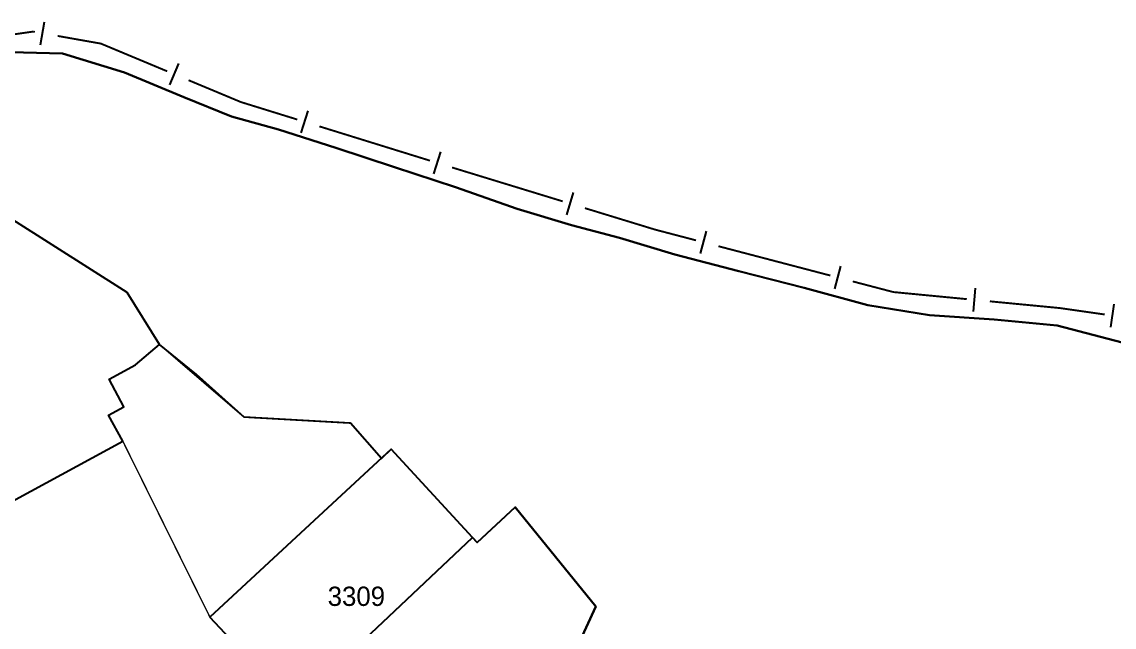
# Model space of a CAD drawing. Extents: x 203555 to 204724, y 4873703 to 4874787.
# Drawn here: x 203718.5 to 203860, y 4874608.5 to 4874686.9 of the extents above; entities that cross this region are included whole.
import ezdxf
from ezdxf.enums import TextEntityAlignment as Align

# ---------------------------------------------------------------- set-up
doc = ezdxf.new("R2010")
doc.units = 0
doc.header["$LTSCALE"] = 1.5
doc.header["$MEASUREMENT"] = 0
doc.linetypes.add('TRACO_00', pattern=[10, -10])
for name, color, linetype in [('CD_MALHA_LOTES', 7, 'CONTINUOUS'), ('HD-CURSO-PERENE', 170, 'CONTINUOUS'), ('HD-PRAIA', 251, 'CONTINUOUS'), ('LM-LIM-SETORES-BAIRROS', 250, 'CONTINUOUS'), ('RU-QUADRA', 210, 'CONTINUOUS'), ('Th_NmrPort', 1, 'CONTINUOUS')]:
    doc.layers.add(name, color=color, linetype=linetype)

msp = doc.modelspace()

# ---------------------------------------------------------------- linework, layer by layer
at = {"layer": 'CD_MALHA_LOTES', "linetype": 'Continuous', "flags": 128}
for points in [[(203715.660081, 4874623.979373), (203731.552205, 4874632.606726), (203729.714243, 4874635.992366), (203731.693391, 4874637.066785), (203729.765767, 4874640.61759), (203733.215709, 4874642.490459), (203736.299028, 4874645.119595), (203732.113437, 4874651.8439), (203712.615095, 4874664.196171)], [(203776.866298, 4874620.145414), (203766.319547, 4874631.574147), (203742.853567, 4874609.800938)], [(203777.475294, 4874619.48549), (203782.398465, 4874624.050425)], [(203782.398465, 4874624.050425), (203792.863109, 4874611.215977)], [(203753.67857, 4874598.268066), (203776.866298, 4874620.145414)], [(203776.866298, 4874620.145414), (203777.475294, 4874619.48549)], [(203792.863109, 4874611.215977), (203790.630269, 4874606.309224)], [(203742.853567, 4874609.800938), (203753.67857, 4874598.268066)]]:
    msp.add_lwpolyline(points, dxfattribs=at)
at = {"layer": 'HD-CURSO-PERENE', "linetype": 'Continuous'}
msp.add_polyline3d([(203861.083376, 4874645.37049, 2.282134), (203852.670044, 4874647.597373, 2.282134), (203844.473218, 4874648.350714, 2.282134), (203836.127896, 4874648.921183, 2.282134), (203828.134033, 4874650.203532, 2.282134), (203819.866244, 4874652.443795, 2.282134), (203811.411718, 4874654.623018, 2.282134), (203803.102031, 4874656.775266, 2.282134), (203795.946922, 4874658.937852, 2.282134), (203789.718798, 4874660.558015, 2.282134), (203782.651616, 4874662.670486, 2.282134), (203774.692543, 4874665.486189, 2.282134), (203766.785882, 4874668.066755, 2.282134), (203759.168899, 4874670.59337, 2.282134), (203751.726645, 4874672.955187, 2.282134), (203745.620696, 4874674.637617, 2.282134), (203739.464672, 4874677.152596, 2.282134), (203731.778661, 4874680.350646, 2.282134), (203723.748981, 4874682.820519, 2.282134), (203717.010917, 4874682.972881, 2.282134)], dxfattribs=at)
at = {"layer": 'HD-PRAIA', "linetype": 'TRACO_00'}
for points in [[(203717.010917, 4874682.972881, 2.282134), (203723.748981, 4874682.820519, 2.282134), (203731.778661, 4874680.350646, 2.282134), (203739.464672, 4874677.152596, 2.282134), (203745.620696, 4874674.637617, 2.282134), (203751.726645, 4874672.955187, 2.282134), (203759.168899, 4874670.59337, 2.282134), (203766.785882, 4874668.066755, 2.282134), (203774.692543, 4874665.486189, 2.282134), (203782.651616, 4874662.670486, 2.282134), (203789.718798, 4874660.558015, 2.282134), (203795.946922, 4874658.937852, 2.282134), (203803.102031, 4874656.775266, 2.282134), (203811.411718, 4874654.623018, 2.282134), (203819.866244, 4874652.443795, 2.282134), (203828.134033, 4874650.203532, 2.282134), (203836.127896, 4874648.921183, 2.282134), (203844.473218, 4874648.350714, 2.282134), (203852.670044, 4874647.597373, 2.282134), (203861.083376, 4874645.37049, 2.282134)], [(203864.934595, 4874604.228191, 5.016013), (203852.607526, 4874598.49467, 5.271588), (203847.852393, 4874596.251967, 4.968892), (203845.527417, 4874600.159012, 4.968892), (203842.12841, 4874598.102465, 4.968892), (203844.341702, 4874594.405447, 4.523037), (203842.553113, 4874593.611098, 5.271588), (203832.594319, 4874588.82271, 7.006401), (203790.630269, 4874606.309224, 6.673379), (203792.863109, 4874611.215977, 6.138995), (203782.398465, 4874624.050425, 5.705292), (203777.475294, 4874619.48549, 6.208697), (203776.866298, 4874620.145414, 7.718914), (203766.319547, 4874631.574147, 7.703424), (203765.069298, 4874630.37869, 8.175851), (203761.074205, 4874634.927626, 6.665635), (203747.267293, 4874635.706919, 7.455594), (203741.099593, 4874641.24536, 7.471083), (203736.299028, 4874645.119595, 7.471083), (203732.113437, 4874651.8439, 6.913465), (203712.615095, 4874664.196171, 6.634655)]]:
    msp.add_polyline3d(points, dxfattribs=at)
at = {"layer": 'LM-LIM-SETORES-BAIRROS'}
for points in [[(203720.881283, 4874683.946064), (203721.40264, 4874686.900415)], [(203737.652555, 4874678.731803), (203738.807333, 4874681.500645)], [(203754.678666, 4874672.525547), (203755.566119, 4874675.391281)], [(203771.873066, 4874667.20083), (203772.760519, 4874670.066564)], [(203789.090364, 4874661.932149), (203789.967484, 4874664.801062)], [(203806.43429, 4874656.906058), (203807.194188, 4874659.808222)], [(203823.847273, 4874652.34667), (203824.607171, 4874655.248834)], [(203841.792748, 4874649.409979), (203842.07943, 4874652.39625)], [(203859.603556, 4874647.379532), (203860.027821, 4874650.34938)]]:
    msp.add_lwpolyline(points, dxfattribs=at)
at = {"layer": 'LM-LIM-SETORES-BAIRROS', "const_width": 0.25}
for points in [[(203712.703144, 4874684.604697), (203719.16842, 4874685.528309)], [(203719.16842, 4874685.528309), (203719.930029, 4874685.63711)], [(203719.930029, 4874685.63711), (203720.157178, 4874685.597025)], [(203723.111529, 4874685.075668), (203728.035446, 4874684.206741)], [(203728.035446, 4874684.206741), (203728.705532, 4874684.088491)], [(203728.705532, 4874684.088491), (203737.306997, 4874680.50115)], [(203740.075839, 4874679.346372), (203746.536471, 4874676.65189)], [(203746.536471, 4874676.65189), (203746.858777, 4874676.517469)], [(203746.858777, 4874676.517469), (203754.167148, 4874674.254232)], [(203757.032881, 4874673.366779), (203771.361548, 4874668.929515)], [(203774.228056, 4874668.044578), (203788.57262, 4874663.658979)], [(203791.441532, 4874662.781859), (203800.048271, 4874660.150499)], [(203800.048271, 4874660.150499), (203800.544206, 4874659.998876)], [(203800.544206, 4874659.998876), (203805.846851, 4874658.61044)], [(203808.749014, 4874657.850542), (203823.259834, 4874654.051051)], [(203826.161997, 4874653.291153), (203830.998937, 4874652.024656)], [(203830.998937, 4874652.024656), (203831.430534, 4874651.911648)], [(203831.430534, 4874651.911648), (203840.940665, 4874650.998675)], [(203843.926936, 4874650.711993), (203852.885749, 4874649.851947)], [(203852.885749, 4874649.851947), (203852.939119, 4874649.846824)], [(203852.939119, 4874649.846824), (203858.825739, 4874649.005878)]]:
    msp.add_lwpolyline(points, dxfattribs=at)
at = {"layer": 'RU-QUADRA', "linetype": 'Continuous', "const_width": 0.18, "flags": 128}
msp.add_lwpolyline([(203712.615095, 4874664.196171), (203732.113437, 4874651.8439), (203736.299028, 4874645.119595), (203747.267293, 4874635.706919), (203761.074205, 4874634.927626), (203765.069298, 4874630.37869), (203766.319547, 4874631.574147), (203776.866298, 4874620.145414), (203777.475294, 4874619.48549), (203782.398465, 4874624.050425), (203792.863109, 4874611.215977), (203790.630269, 4874606.309224), (203832.594319, 4874588.82271), (203827.509963, 4874582.420023), (203814.529683, 4874566.705048), (203808.224416, 4874565.751148), (203778.348216, 4874576.459961), (203775.491789, 4874576.998708), (203771.480232, 4874579.812003), (203753.67857, 4874598.268066), (203742.853567, 4874609.800938), (203731.552205, 4874632.606726), (203715.660081, 4874623.979373)], dxfattribs=at)

# ---------------------------------------------------------------- texts
at = {"layer": 'Th_NmrPort', "color": 1}
msp.add_text('3309', height=2.5, dxfattribs=at).set_placement((203758.105783, 4874612.520155), align=Align.MIDDLE_LEFT)

doc.saveas('drawing.dxf')
